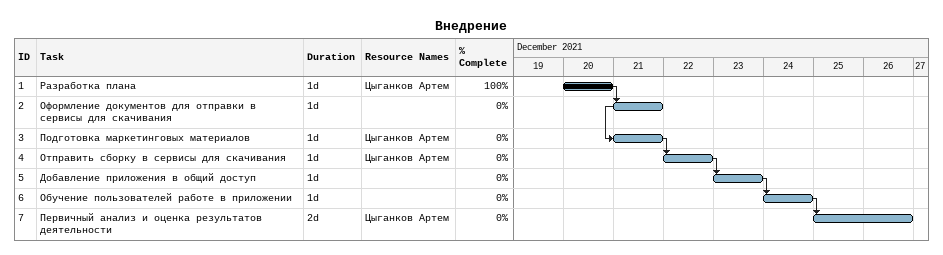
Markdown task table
Внедрение

| ID | Task | Duration | Start | Finish | Predecessors | Resources | % complete |
|---|---|---|---|---|---|---|---|
| 1 | Разработка плана | 1d | 2021-12-20 | 2021-12-20 |  | Цыганков Артем | 100 |
| 2 | Оформление документов для отправки в сервисы для скачивания | 1d | 2021-12-21 | 2021-12-21 | 1 |  | 0 |
| 3 | Подготовка маркетинговых материалов | 1d | 2021-12-21 | 2021-12-21 | 2SS | Цыганков Артем | 0 |
| 4 | Отправить сборку в сервисы для скачивания | 1d | 2021-12-22 | 2021-12-22 | 3 | Цыганков Артем | 0 |
| 5 | Добавление приложения в общий доступ | 1d | 2021-12-23 | 2021-12-23 | 4 |  | 0 |
| 6 | Обучение пользователей работе в приложении | 1d | 2021-12-24 | 2021-12-24 | 5 |  | 0 |
| 7 | Первичный анализ и оценка результатов деятельности | 2d | 2021-12-25 | 2021-12-26 | 6 | Цыганков Артем | 0 |
